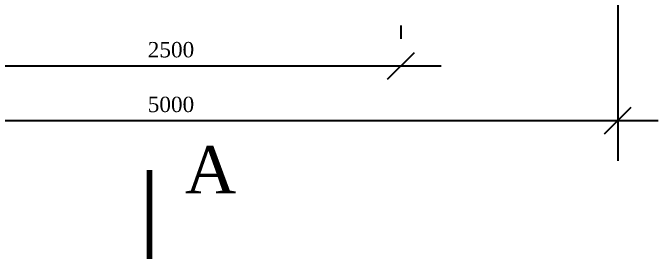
# Model space of a CAD drawing. Header units: inches. Extents: x -246336 to 136055, y -106871 to 69513.
# Drawn here: x -211620 to -208011, y -21353 to -19958 of the extents above; entities that cross this region are included whole.
import ezdxf

# ---------------------------------------------------------------- set-up
doc = ezdxf.new("R2010")
doc.units = ezdxf.units.IN
doc.header["$MEASUREMENT"] = 0
doc.layers.add('XA-TT1', color=7, linetype='Continuous')
doc.styles.get("Standard").update_dxf_attribs({"font": 'VNTIME_0.TTF', "height": 86})
doc.styles.add('VIET4', font='Vhtime.ttf', dxfattribs={"height": 4})
doc.dimstyles.new('TAM', dxfattribs={"dimscale": 75, "dimtxt": 2, "dimasz": 2, "dimexe": 3, "dimexo": 2, "dimgap": 1, "dimtad": 0, "dimtoh": 1, "dimdec": 0, "dimdsep": 46, "dimtxsty": 'Standard', "dimblk1": 'OBLIQUE', "dimblk2": 'OBLIQUE', "dimsah": 1, "dimcen": -1, "dimdle": 3, "dimclrd": 251, "dimclre": 251, "dimadec": 0, "dimazin": 0, "dimtfac": 1, "dimtdec": 0, "dimtmove": 0, "dimatfit": 3, "dimldrblk": 'OBLIQUE', "dimfxl": 1, "dimtvp": 1, "dimtolj": 1, "dimtzin": 0, "dimarcsym": 0})

# ---------------------------------------------------------------- blocks, each defined once
blk = doc.blocks.new('_OBLIQUE')
at = {"color": 0, "linetype": 'ByBlock'}
blk.add_line((-0.5, -0.5), (0.5, 0.5), dxfattribs=at)
blk = doc.blocks.new('*D126')
at = {"color": 251, "lineweight": -2}
for p, q in [((-212022.7, -20103.9), (-212022.7, -20028.9)), ((-209448.7, -20103.9), (-209448.7, -20028.9)), ((-212247.7, -20253.9), (-209223.7, -20253.9))]:
    blk.add_line(p, q, dxfattribs=at)
at = {"layer": 'Defpoints', "color": 0}
for p in [(-212022.7, -20253.9), (-209448.7, -20253.9), (-209448.7, -20253.9)]:
    blk.add_point(p, dxfattribs=at)
at = {"color": 251, "lineweight": -2, "xscale": 150, "yscale": 150, "zscale": 150, "rotation": 180}
blk.add_blockref('_OBLIQUE', (-212022.7, -20253.9), dxfattribs=at)
at = {"color": 251, "lineweight": -2, "xscale": 150, "yscale": 150, "zscale": 150}
blk.add_blockref('_OBLIQUE', (-209448.7, -20253.9), dxfattribs=at)
at = {"color": 0, "insert": (-210735.7, -20164.6), "char_height": 86, "attachment_point": 5}
blk.add_mtext('\\A1;2500', dxfattribs=at)
blk = doc.blocks.new('*D127')
at = {"color": 251, "lineweight": -2}
for p, q in [((-213235.7, -19827.1), (-213235.7, -20785.5)), ((-208235.7, -19827.1), (-208235.7, -20785.5)), ((-213460.7, -20560.5), (-208010.7, -20560.5))]:
    blk.add_line(p, q, dxfattribs=at)
at = {"layer": 'Defpoints', "color": 0}
for p in [(-213235.7, -19677.1), (-208235.7, -19677.1), (-208235.7, -20560.5)]:
    blk.add_point(p, dxfattribs=at)
at = {"color": 251, "lineweight": -2, "xscale": 150, "yscale": 150, "zscale": 150, "rotation": 180}
blk.add_blockref('_OBLIQUE', (-213235.7, -20560.5), dxfattribs=at)
at = {"color": 251, "lineweight": -2, "xscale": 150, "yscale": 150, "zscale": 150}
blk.add_blockref('_OBLIQUE', (-208235.7, -20560.5), dxfattribs=at)
at = {"color": 0, "insert": (-210735.7, -20471.1), "char_height": 86, "attachment_point": 5}
blk.add_mtext('\\A1;5000', dxfattribs=at)

msp = doc.modelspace()

# ---------------------------------------------------------------- linework, layer by layer
at = {"layer": 'XA-TT1', "const_width": 33, "flags": 128}
msp.add_lwpolyline([(-210855.825, -20838.269), (-210855.825, -21336.69)], dxfattribs=at)
at = {"layer": 'XA-TT1', "flags": 128}
msp.add_lwpolyline([(-210855.825, -21087.48, 0, 66, 0), (-210683.753, -21087.48, 0, 0, 0), (-210397.179, -21087.48, 0, 0, 0)], format="xyseb", dxfattribs=at)

# ---------------------------------------------------------------- texts
at = {"layer": 'XA-TT1', "insert": (-210658.094, -20704.37), "char_height": 264, "width": 421.08, "attachment_point": 1, "style": 'VIET4'}
msp.add_mtext('A', dxfattribs=at)

# ---------------------------------------------------------------- dimensions: what is measured, and where the dimension line sits
dim = msp.add_linear_dim(base=(-208235.672, -20560.484), p1=(-213235.672, -19677.129), p2=(-208235.672, -19677.129), dimstyle='TAM')
dim.commit()
dim.dimension.update_dxf_attribs({"geometry": '*D127', "text_midpoint": (-210735.672, -20471.128)})
dim = msp.add_linear_dim(base=(-209448.672, -20253.949), p1=(-212022.672, -20253.949), p2=(-209448.672, -20253.949), text='2500', dimstyle='TAM')
dim.commit()
dim.dimension.update_dxf_attribs({"geometry": '*D126', "text_midpoint": (-210735.672, -20164.593)})

doc.saveas('drawing.dxf')
